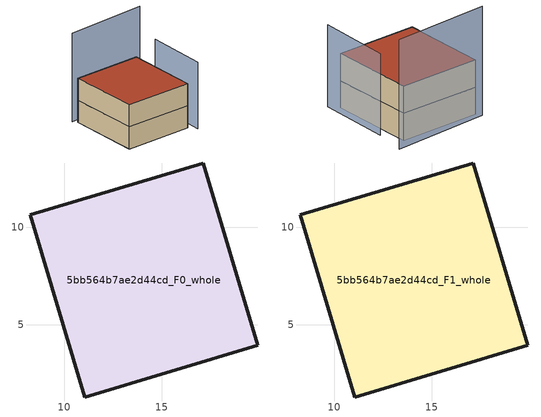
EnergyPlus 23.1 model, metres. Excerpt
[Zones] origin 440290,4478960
5bb564b7ae2d44cd_F0_whole
 floor ground (EU_floor_Construction): 19.96,3.95 17.15,13.3 8.24,10.63 11.04,1.28 z0
 wall outside (EU_wall_Construction): 11.04,1.28 8.24,10.63 17.15,13.3 19.96,3.95 11.04,1.28 z0:3
5bb564b7ae2d44cd_F1_whole
 floor to 5bb564b7ae2d44cd_F0_whole (EU_floor_Construction): 19.95,3.95 17.15,13.3 8.24,10.63 11.04,1.28 z3
 wall outside (EU_wall_Construction): 11.04,1.28 8.24,10.63 17.15,13.3 19.96,3.95 11.04,1.28 z3:6
 roof outside (EU_roof_Construction): 17.15,13.3 19.96,3.95 11.04,1.28 8.24,10.63 z6
shading: 20.97,3.21 18.81,11.3 z0:9; 18.31,14.87 7.7,11.08 z0:12
[Building]
EU S2 Campaign: North Axis=0; Terrain=City; Solar Distribution=FullExterior
[Site:Location]
Madrid: Latitude=40.5; Longitude=-3.5; Time Zone=1; Elevation=609
[SizingPeriod:WeatherFileDays]
AnnualSizingPeriod: Begin Month=1; Begin Day of Month=1; End Month=12; End Day of Month=31; Day of Week for Start Day=Monday; Use Weather File Daylight Saving Period=No; Use Weather File Rain and Snow Indicators=No
[MATERIAL]
EU_InternalMass_Material: Roughness=MediumRough; Thickness=0.1; Conductivity=1; Density=1800; Specific Heat=900; Thermal Absorptance=0.9; Solar Absorptance=0.7; Visible Absorptance=0.7
[MATERIAL:NOMASS] Roughness=MediumRough; Thermal Absorptance=0.9; Solar Absorptance=0.7; Visible Absorptance=0.7
Name | Thermal Resistance
EU_wall_NoMass | 0.419739
EU_roof_NoMass | 0.352165
EU_floor_NoMass | 0.608284
[CONSTRUCTION]
EU_wall_Construction: EU_wall_NoMass
EU_roof_Construction: EU_roof_NoMass
EU_floor_Construction: EU_floor_NoMass
EU_InternalMass_Construction: EU_InternalMass_Material
[ZONE] Type=1; Multiplier=1; Ceiling Height=autocalculate; Floor Area=autocalculate; Part of Total Floor Area=Yes
Name | Volume
5bb564b7ae2d44cd_F0_whole | 272.578
5bb564b7ae2d44cd_F1_whole | 272.577
[INTERNALMASS] Construction=EU_InternalMass_Construction; Surface Area=90.8591
Name | Zone or ZoneList
5bb564b7ae2d44cd_F0_whole_EU_InternalMass | 5bb564b7ae2d44cd_F0_whole
5bb564b7ae2d44cd_F1_whole_EU_InternalMass | 5bb564b7ae2d44cd_F1_whole
[OTHEREQUIPMENT] Fuel Type=Electricity; Design Level Calculation Method=Watts/Area; Power per Zone Floor Area=1; Fraction Latent=0; Fraction Radiant=0; Fraction Lost=0; Carbon Dioxide Generation Rate=0; EndUse Subcategory=EU_Step8_InternalGains
Name | Zone or ZoneList or Space or SpaceList | Schedule
EU_Step8_InternalGain_5bb564b7ae2d44cd_F0_whole_f000 | 5bb564b7ae2d44cd_F0_whole | EU_Step8_GainSchedule_5bb564b7ae2d44cd_F0_whole_f000
EU_Step8_InternalGain_5bb564b7ae2d44cd_F1_whole_f000 | 5bb564b7ae2d44cd_F1_whole | EU_Step8_GainSchedule_5bb564b7ae2d44cd_F1_whole_f000
[ZONEVENTILATION:DESIGNFLOWRATE] Schedule=EU_AlwaysOn; Design Flow Rate Calculation Method=AirChanges/Hour; Air Changes per Hour=0.703302; Ventilation Type=Natural; Fan Pressure Rise=0; Fan Total Efficiency=1; Constant Term Coefficient=1; Temperature Term Coefficient=0; Velocity Term Coefficient=0; Velocity Squared Term Coefficient=0; Minimum Indoor Temperature=-100; Maximum Indoor Temperature=100; Delta Temperature=-100; Minimum Outdoor Temperature=-100; Maximum Outdoor Temperature=100; Maximum Wind Speed=40
Name | Zone or ZoneList or Space or SpaceList
EU_ConstantAir_5bb564b7ae2d44cd_F0_whole | 5bb564b7ae2d44cd_F0_whole
EU_ConstantAir_5bb564b7ae2d44cd_F1_whole | 5bb564b7ae2d44cd_F1_whole
[HVACTEMPLATE:THERMOSTAT] Constant Heating Setpoint=20; Constant Cooling Setpoint=50
EU_HeatOnly_5bb564b7ae2d44cd_F0_whole; EU_HeatOnly_5bb564b7ae2d44cd_F1_whole
[HVACTEMPLATE:ZONE:IDEALLOADSAIRSYSTEM] System Availability Schedule=EU_AlwaysOn; Maximum Heating Supply Air Temperature=50; Minimum Cooling Supply Air Temperature=13; Maximum Heating Supply Air Humidity Ratio=0.0156; Minimum Cooling Supply Air Humidity Ratio=0.0077; Heating Limit=NoLimit; Cooling Limit=NoLimit; Heating Availability Schedule=EU_AlwaysOn; Cooling Availability Schedule=EU_CoolingOff; Dehumidification Control Type=ConstantSensibleHeatRatio; Cooling Sensible Heat Ratio=0.7; Dehumidification Setpoint=60; Humidification Control Type=None; Humidification Setpoint=30; Outdoor Air Method=None; Outdoor Air Flow Rate per Person=0.00944; Outdoor Air Flow Rate per Zone Floor Area=0; Outdoor Air Flow Rate per Zone=0; Demand Controlled Ventilation Type=None; Outdoor Air Economizer Type=NoEconomizer; Heat Recovery Type=None; Sensible Heat Recovery Effectiveness=0.7; Latent Heat Recovery Effectiveness=0.65
Name | Template Thermostat
5bb564b7ae2d44cd_F0_whole | EU_HeatOnly_5bb564b7ae2d44cd_F0_whole
5bb564b7ae2d44cd_F1_whole | EU_HeatOnly_5bb564b7ae2d44cd_F1_whole
[SIZING:ZONE] Zone Cooling Design Supply Air Temperature Input Method=SupplyAirTemperature; Zone Cooling Design Supply Air Temperature=13; Zone Heating Design Supply Air Temperature Input Method=SupplyAirTemperature; Zone Heating Design Supply Air Temperature=50; Zone Cooling Design Supply Air Humidity Ratio=0.008; Zone Heating Design Supply Air Humidity Ratio=0.008; Cooling Design Air Flow Method=DesignDay; Cooling Design Air Flow Rate=0; Cooling Minimum Air Flow per Zone Floor Area=0.000762; Cooling Minimum Air Flow=0; Cooling Minimum Air Flow Fraction=0.2; Heating Design Air Flow Method=DesignDay; Heating Design Air Flow Rate=0; Heating Maximum Air Flow per Zone Floor Area=0.002032; Heating Maximum Air Flow=0.141576; Heating Maximum Air Flow Fraction=0.3; Account for Dedicated Outdoor Air System=No; Dedicated Outdoor Air System Control Strategy=NeutralSupplyAir; Dedicated Outdoor Air Low Setpoint Temperature for Design=autosize; Dedicated Outdoor Air High Setpoint Temperature for Design=autosize; Zone Load Sizing Method=Sensible Load Only No Latent Load; Zone Latent Cooling Design Supply Air Humidity Ratio Input Method=HumidityRatioDifference; Zone Cooling Design Supply Air Humidity Ratio Difference=0.005; Zone Latent Heating Design Supply Air Humidity Ratio Input Method=HumidityRatioDifference; Zone Humidification Design Supply Air Humidity Ratio Difference=0.005
5bb564b7ae2d44cd_F0_whole; 5bb564b7ae2d44cd_F1_whole
[SCHEDULE:CONSTANT]
Name | Hourly Value
EU_AlwaysOn | 1
EU_CoolingOff | 0
[SCHEDULE:FILE] Column Number=1; Rows to Skip at Top=0; Number of Hours of Data=8760; Column Separator=Comma; Interpolate to Timestep=No; Minutes per Item=60; Adjust Schedule for Daylight Savings=Yes
Name | File
EU_Step8_GainSchedule_5bb564b7ae2d44cd_F0_whole_f000 | ../../schedules/5bb564b7ae2d44cd/5bb564b7ae2d44cd_F0_whole_f000_gain.csv
EU_Step8_GainSchedule_5bb564b7ae2d44cd_F1_whole_f000 | ../../schedules/5bb564b7ae2d44cd/5bb564b7ae2d44cd_F1_whole_f000_gain.csv
